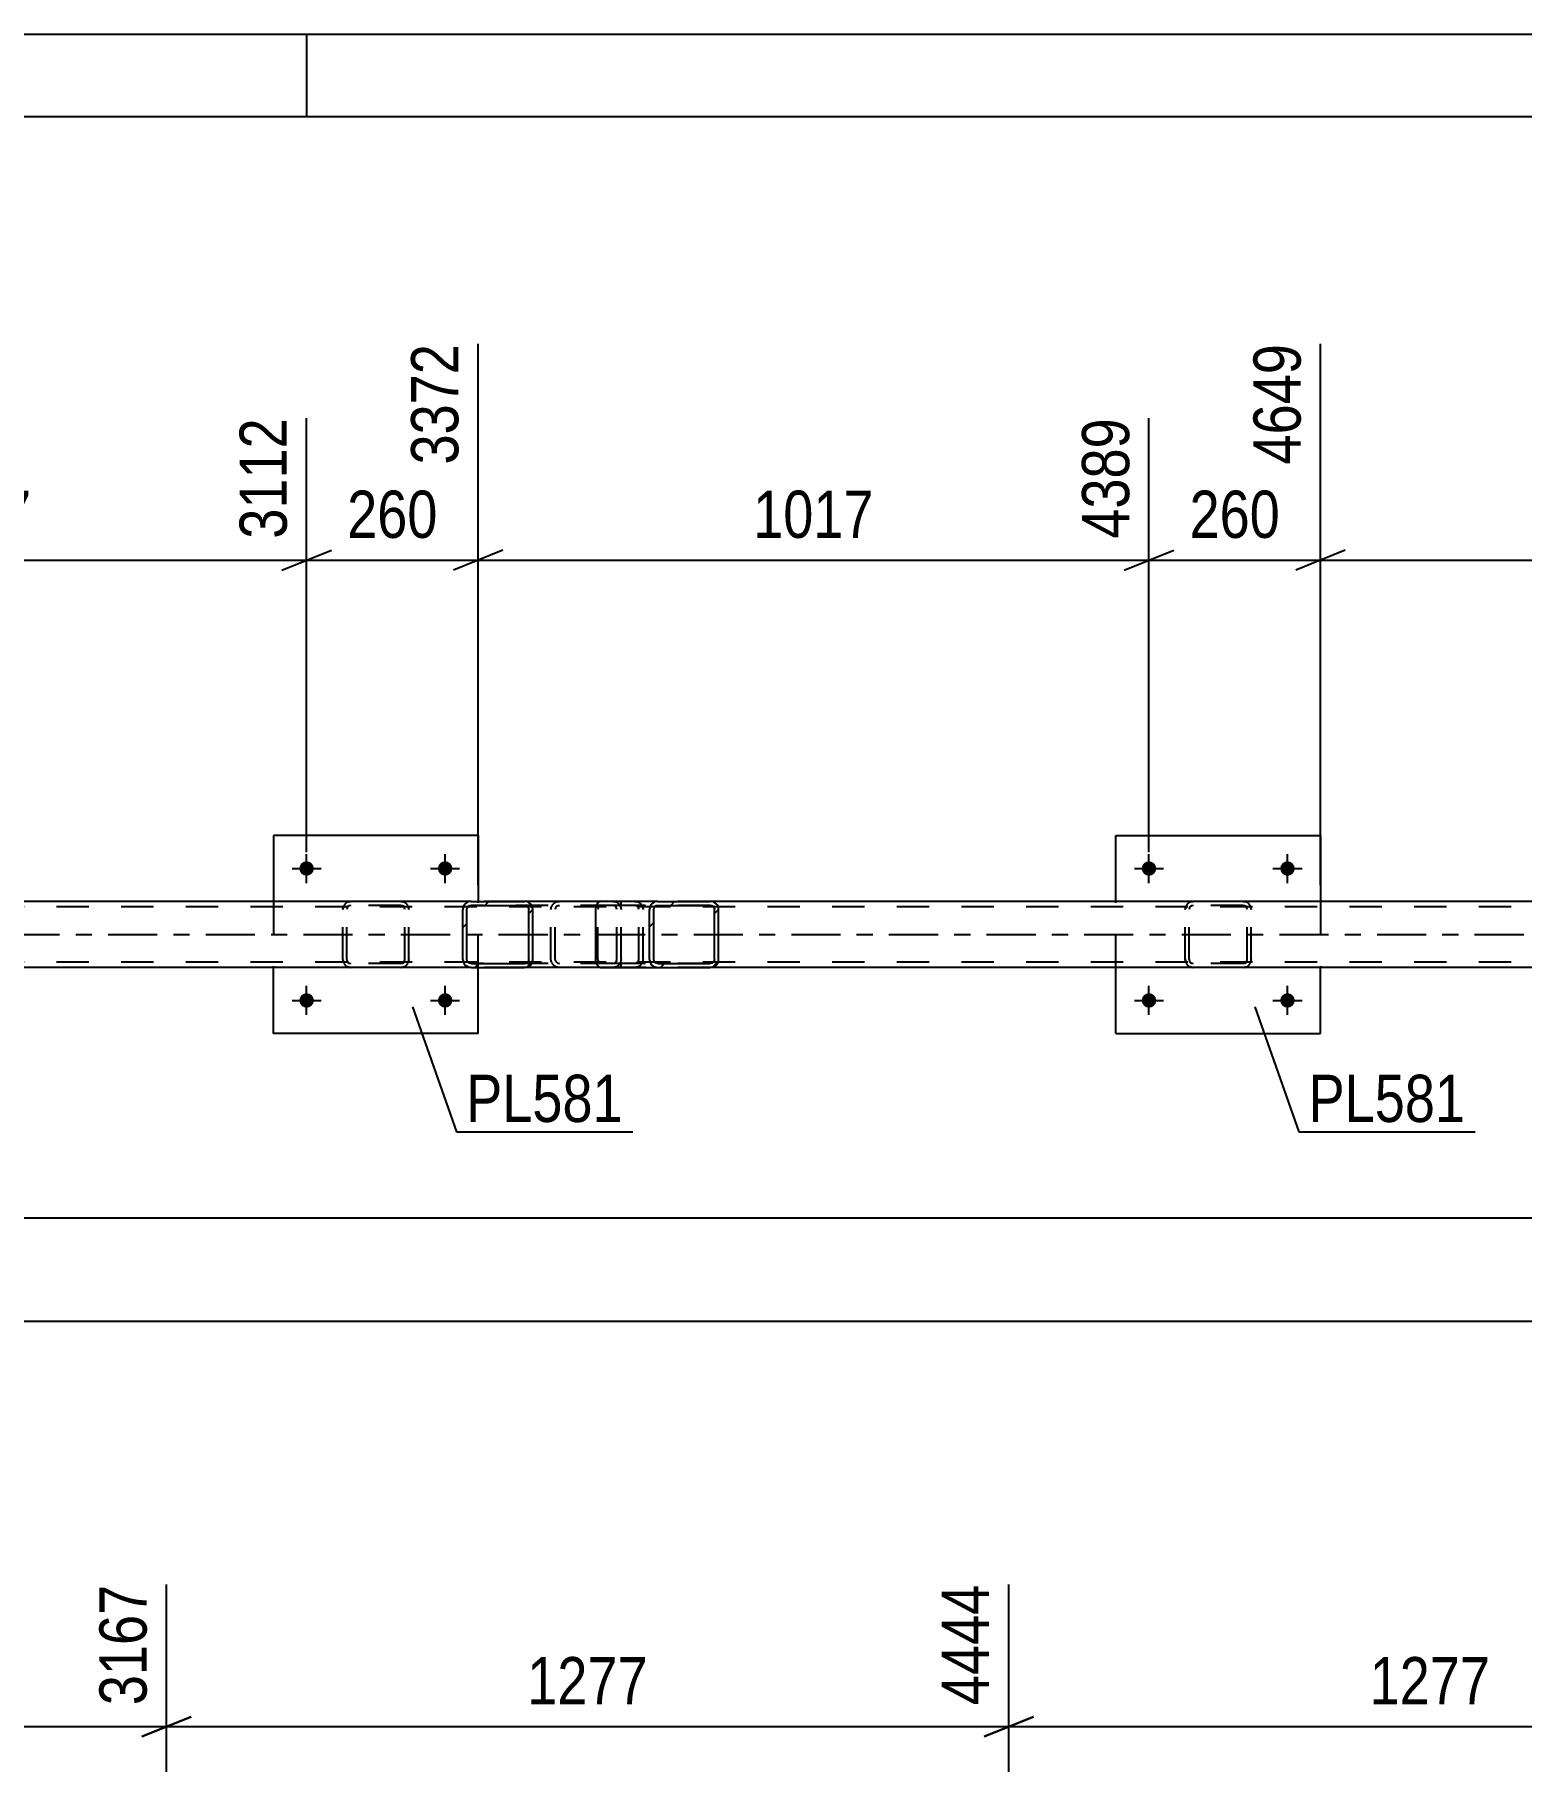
# Model space of a CAD drawing. Header units: millimetres. Extents: x 0 to 841, y 0 to 594.
# Drawn here: x 194.5 to 284.6, y 489.3 to 594 of the extents above; entities that cross this region are included whole.
import ezdxf

# ---------------------------------------------------------------- set-up
doc = ezdxf.new("R2010")
doc.units = ezdxf.units.MM
doc.linetypes.add('DXK_LINE_DOT2', pattern=[3.9198, 1.9599, -1.9599])
doc.linetypes.add('DXK_LINE_DOT3', pattern=[5.9187, 2.979, -0.9799, 0.9799, -0.9799])
doc.styles.add('Arial Narrow', font='ARIALN.TTF', dxfattribs={"height": 0.2})

# ---------------------------------------------------------------- blocks, each defined once
blk = doc.blocks.new('Unknown-318884321-1135')
at = {"color": 5, "linetype": 'Continuous'}
for p, q in [((841, 594), (0, 594)), ((211, 589), (211, 594)), ((836, 589), (5, 589))]:
    blk.add_line(p, q, dxfattribs=at)
blk = doc.blocks.new('Part-318884321-18854 - 18851')
at = {"linetype": 'Continuous'}
h = blk.add_hatch(dxfattribs=at)
h.set_pattern_fill('', scale=0.7, style=0, pattern_type=0)
h.set_pattern_definition([(45, (224.7036, 540.9549), (-1.57154, 1.57154), [])])
h.paths.add_polyline_path([(224.7, 537.91), (224.7, 540.95), (224.66, 541.14), (224.55, 541.29), (224.39, 541.4), (224.19, 541.43), (220.96, 541.43), (220.76, 541.4), (220.6, 541.29), (220.49, 541.14), (220.45, 540.95), (220.45, 537.91), (220.49, 537.73), (220.6, 537.58), (220.76, 537.47), (220.96, 537.43), (224.19, 537.43), (224.39, 537.47), (224.55, 537.58), (224.66, 537.73)])
h.paths.add_polyline_path([(224.37, 537.75), (224.29, 537.69), (224.19, 537.67), (220.96, 537.67), (220.86, 537.69), (220.78, 537.75), (220.72, 537.82), (220.7, 537.91), (220.7, 540.95), (220.72, 541.05), (220.78, 541.12), (220.86, 541.18), (220.96, 541.19), (224.19, 541.19), (224.29, 541.18), (224.37, 541.12), (224.43, 541.05), (224.45, 540.95), (224.45, 537.91), (224.43, 537.82)])
at = {"color": 2, "linetype": 'Continuous'}
for p, q in [((220.96, 541.43), (220.76, 541.4)), ((220.96, 541.43), (224.19, 541.43)), ((228.78, 541.43), (224.19, 541.43)), ((224.39, 541.4), (224.19, 541.43)), ((220.49, 541.14), (220.45, 540.95)), ((220.45, 537.91), (220.45, 540.95)), ((220.7, 540.95), (220.72, 541.05)), ((220.7, 537.91), (220.7, 540.95)), ((220.72, 541.05), (220.78, 541.12)), ((220.78, 541.12), (220.86, 541.18)), ((220.86, 541.18), (220.96, 541.19)), ((220.96, 541.19), (224.19, 541.19)), ((224.19, 541.19), (224.29, 541.18)), ((224.29, 541.18), (224.37, 541.12)), ((224.37, 541.12), (224.43, 541.05)), ((224.43, 541.05), (224.45, 540.95)), ((224.45, 537.91), (224.45, 540.95)), ((224.7, 540.95), (224.66, 541.14)), ((224.7, 537.91), (224.7, 540.95)), ((220.45, 537.91), (220.49, 537.73)), ((220.72, 537.82), (220.7, 537.91)), ((220.78, 537.75), (220.72, 537.82)), ((220.76, 537.47), (220.96, 537.43)), ((220.86, 537.69), (220.78, 537.75)), ((220.96, 537.67), (220.86, 537.69)), ((220.96, 537.67), (224.19, 537.67)), ((220.96, 537.43), (224.19, 537.43)), ((224.29, 537.69), (224.19, 537.67)), ((224.19, 537.43), (224.39, 537.47)), ((228.78, 537.43), (224.19, 537.43)), ((224.37, 537.75), (224.29, 537.69)), ((224.43, 537.82), (224.37, 537.75)), ((224.45, 537.91), (224.43, 537.82)), ((224.66, 537.73), (224.7, 537.91))]:
    blk.add_line(p, q, dxfattribs=at)
at = {"color": 7, "linetype": 'DXK_LINE_DOT2'}
for p, q in [((224.19, 541.43), (220.96, 541.43)), ((226.12, 541.4), (226.31, 541.43)), ((229.55, 541.43), (226.31, 541.43)), ((229.55, 541.43), (229.74, 541.4)), ((229.55, 541.19), (220.96, 541.19)), ((225.8, 540.95), (225.84, 541.14)), ((225.8, 537.91), (225.8, 540.95)), ((226.08, 541.05), (226.06, 540.95)), ((226.06, 537.91), (226.06, 540.95)), ((226.13, 541.12), (226.08, 541.05)), ((226.13, 541.12), (226.16, 541.14)), ((226.16, 541.14), (226.22, 541.18)), ((226.22, 541.18), (226.31, 541.19)), ((229.65, 541.18), (229.55, 541.19)), ((229.73, 541.12), (229.65, 541.18)), ((229.78, 541.05), (229.73, 541.12)), ((229.8, 540.95), (229.78, 541.05)), ((229.8, 537.91), (229.8, 540.95)), ((230.02, 541.14), (230.06, 540.95)), ((230.06, 537.91), (230.06, 540.95)), ((229.55, 537.67), (220.96, 537.67)), ((224.19, 537.43), (220.96, 537.43)), ((225.84, 537.73), (225.8, 537.91)), ((226.06, 537.91), (226.08, 537.82)), ((226.08, 537.82), (226.13, 537.75)), ((226.31, 537.43), (226.12, 537.47)), ((226.13, 537.75), (226.16, 537.73)), ((226.16, 537.73), (226.22, 537.69)), ((226.22, 537.69), (226.31, 537.67)), ((229.55, 537.43), (226.31, 537.43)), ((229.55, 537.67), (229.65, 537.69)), ((229.74, 537.47), (229.55, 537.43)), ((229.65, 537.69), (229.73, 537.75)), ((229.73, 537.75), (229.78, 537.82)), ((229.78, 537.82), (229.8, 537.91)), ((230.06, 537.91), (230.02, 537.73))]:
    blk.add_line(p, q, dxfattribs=at)
at = {"color": 2, "linetype": 'Continuous'}
for centre, start, end in [((220.94, 540.93), 110.7583, 155.68), ((224.21, 540.93), 24.3199, 69.2416), ((220.94, 537.94), 204.3199, 249.2416), ((224.21, 537.94), 290.7583, 335.68)]:
    blk.add_arc(centre, 0.496, start, end, dxfattribs=at)
at = {"color": 7, "linetype": 'DXK_LINE_DOT2'}
for centre, start, end in [((226.29, 540.93), 110.7583, 155.68), ((229.57, 540.93), 24.3199, 69.2416), ((226.29, 537.94), 204.3199, 249.2416), ((229.57, 537.94), 290.7583, 335.68)]:
    blk.add_arc(centre, 0.496, start, end, dxfattribs=at)
blk = doc.blocks.new('Part-318884321-18855 - 18851')
at = {"linetype": 'Continuous'}
h = blk.add_hatch(dxfattribs=at)
h.set_pattern_fill('', scale=0.7, style=0, pattern_type=0)
h.set_pattern_definition([(45, (235.9647, 540.9549), (-1.5715, 1.5715), [])])
h.paths.add_polyline_path([(235.96, 537.91), (235.96, 540.95), (235.93, 541.14), (235.82, 541.29), (235.65, 541.4), (235.46, 541.43), (232.28, 541.43), (232.09, 541.4), (231.92, 541.29), (231.81, 541.14), (231.77, 540.95), (231.77, 537.91), (231.81, 537.73), (231.92, 537.58), (232.09, 537.47), (232.28, 537.43), (235.46, 537.43), (235.65, 537.47), (235.82, 537.58), (235.93, 537.73)])
h.paths.add_polyline_path([(235.64, 537.75), (235.56, 537.69), (235.46, 537.67), (232.28, 537.67), (232.18, 537.69), (232.1, 537.75), (232.05, 537.82), (232.03, 537.91), (232.03, 540.95), (232.05, 541.05), (232.1, 541.12), (232.18, 541.18), (232.28, 541.19), (235.46, 541.19), (235.56, 541.18), (235.64, 541.12), (235.69, 541.05), (235.71, 540.95), (235.71, 537.91), (235.69, 537.82)])
at = {"color": 2, "linetype": 'Continuous'}
for p, q in [((228.59, 541.29), (228.68, 541.4)), ((228.68, 541.4), (228.78, 541.43)), ((232.28, 541.43), (228.78, 541.43)), ((232.28, 541.43), (232.09, 541.4)), ((232.28, 541.43), (235.46, 541.43)), ((235.65, 541.4), (235.46, 541.43)), ((228.51, 540.95), (228.53, 541.14)), ((228.51, 537.91), (228.51, 540.95)), ((228.53, 541.14), (228.59, 541.29)), ((231.81, 541.14), (231.77, 540.95)), ((231.77, 537.91), (231.77, 540.95)), ((232.03, 540.95), (232.05, 541.05)), ((232.03, 537.91), (232.03, 540.95)), ((232.05, 541.05), (232.1, 541.12)), ((232.1, 541.12), (232.18, 541.18)), ((232.18, 541.18), (232.28, 541.19)), ((232.28, 541.19), (235.46, 541.19)), ((235.46, 541.19), (235.56, 541.18)), ((235.56, 541.18), (235.64, 541.12)), ((235.64, 541.12), (235.69, 541.05)), ((235.69, 541.05), (235.71, 540.95)), ((235.71, 537.91), (235.71, 540.95)), ((235.96, 540.95), (235.93, 541.14)), ((235.96, 537.91), (235.96, 540.95)), ((228.53, 537.73), (228.51, 537.91)), ((228.59, 537.58), (228.53, 537.73)), ((228.68, 537.47), (228.59, 537.58)), ((228.78, 537.43), (228.68, 537.47)), ((228.78, 537.43), (232.28, 537.43)), ((231.77, 537.91), (231.81, 537.73)), ((232.05, 537.82), (232.03, 537.91)), ((232.1, 537.75), (232.05, 537.82)), ((232.09, 537.47), (232.28, 537.43)), ((232.18, 537.69), (232.1, 537.75)), ((232.28, 537.67), (232.18, 537.69)), ((232.28, 537.67), (235.46, 537.67)), ((232.28, 537.43), (235.46, 537.43)), ((235.56, 537.69), (235.46, 537.67)), ((235.46, 537.43), (235.65, 537.47)), ((235.64, 537.75), (235.56, 537.69)), ((235.69, 537.82), (235.64, 537.75)), ((235.71, 537.91), (235.69, 537.82)), ((235.93, 537.73), (235.96, 537.91))]:
    blk.add_line(p, q, dxfattribs=at)
at = {"color": 7, "linetype": 'DXK_LINE_DOT2'}
for p, q in [((230.06, 541.19), (230.06, 541.43)), ((230.87, 541.43), (231.07, 541.4)), ((235.46, 541.43), (232.28, 541.43)), ((228.66, 541.05), (228.65, 540.95)), ((228.65, 537.91), (228.65, 540.95)), ((228.69, 541.12), (228.66, 541.05)), ((228.73, 541.18), (228.69, 541.12)), ((228.78, 541.19), (228.73, 541.18)), ((235.46, 541.19), (228.78, 541.19)), ((230.97, 541.18), (230.87, 541.19)), ((231.05, 541.12), (230.97, 541.18)), ((231.11, 541.05), (231.05, 541.12)), ((231.13, 540.95), (231.11, 541.05)), ((231.13, 537.91), (231.13, 540.95)), ((231.34, 541.14), (231.38, 540.95)), ((231.38, 537.91), (231.38, 540.95)), ((228.65, 537.91), (228.66, 537.82)), ((228.66, 537.82), (228.69, 537.75)), ((228.69, 537.75), (228.73, 537.69)), ((228.73, 537.69), (228.78, 537.67)), ((235.46, 537.67), (228.78, 537.67)), ((230.06, 537.43), (230.06, 537.67)), ((230.87, 537.67), (230.97, 537.69)), ((231.07, 537.47), (230.87, 537.43)), ((230.97, 537.69), (231.05, 537.75)), ((231.05, 537.75), (231.11, 537.82)), ((231.11, 537.82), (231.13, 537.91)), ((231.38, 537.91), (231.34, 537.73)), ((232.28, 537.43), (235.46, 537.43))]:
    blk.add_line(p, q, dxfattribs=at)
for centre, start, end in [((230.89, 540.94), 23.8494, 68.8059), ((230.89, 537.93), 291.1941, 336.1506)]:
    blk.add_arc(centre, 0.492, start, end, dxfattribs=at)
at = {"color": 2, "linetype": 'Continuous'}
for centre, start, end in [((232.26, 540.94), 111.1941, 156.1506), ((235.48, 540.94), 23.8494, 68.8059), ((232.26, 537.93), 203.8494, 248.8059), ((235.48, 537.93), 291.1941, 336.1506)]:
    blk.add_arc(centre, 0.492, start, end, dxfattribs=at)
blk = doc.blocks.new('Bolt-318884321-18986 - 18851')
at = {"linetype": 'Continuous'}
for points in [[(210.54, 535.43, -1), (211.42, 535.43, -1)], [(218.94, 535.43, -1), (219.82, 535.43, -1)]]:
    blk.add_hatch(color=1, dxfattribs=at).paths.add_polyline_path(points)
at = {"color": 1, "linetype": 'Continuous'}
for p, q in [((210.98, 534.55), (210.98, 536.31)), ((219.38, 534.55), (219.38, 536.31)), ((210.1, 535.43), (211.86, 535.43)), ((218.5, 535.43), (220.26, 535.43))]:
    blk.add_line(p, q, dxfattribs=at)
blk = doc.blocks.new('Part-318884321-18945 - 18851')
at = {"color": 2, "linetype": 'Continuous'}
for p, q in [((221.38, 545.43), (208.98, 545.43)), ((208.98, 545.43), (208.98, 541.43)), ((221.38, 545.43), (221.38, 541.43)), ((208.98, 533.43), (208.98, 537.43)), ((221.38, 533.43), (221.38, 537.43)), ((221.38, 533.43), (208.98, 533.43))]:
    blk.add_line(p, q, dxfattribs=at)
at = {"color": 7, "linetype": 'DXK_LINE_DOT2'}
for p, q in [((208.98, 541.43), (208.98, 537.43)), ((221.38, 537.43), (221.38, 541.43))]:
    blk.add_line(p, q, dxfattribs=at)
blk = doc.blocks.new('Part-318884321-18942 - 18851')
at = {"color": 7, "linetype": 'DXK_LINE_DOT2'}
for p, q in [((264.74, 541.43), (264.56, 541.4)), ((264.56, 541.4), (264.74, 541.43)), ((267.78, 541.43), (264.74, 541.43)), ((267.96, 541.4), (267.78, 541.43)), ((267.78, 541.43), (267.96, 541.4)), ((264.26, 540.95), (264.3, 541.14)), ((264.29, 541.11), (264.26, 540.95)), ((264.26, 537.91), (264.26, 540.95)), ((264.3, 541.14), (264.29, 541.11)), ((264.52, 541.04), (264.5, 540.95)), ((264.5, 537.91), (264.5, 540.95)), ((264.57, 541.12), (264.52, 541.04)), ((264.65, 541.17), (264.57, 541.12)), ((264.74, 541.19), (264.65, 541.17)), ((267.78, 541.19), (264.74, 541.19)), ((267.87, 541.17), (267.78, 541.19)), ((267.95, 541.12), (267.87, 541.17)), ((268, 541.04), (267.95, 541.12)), ((268.02, 540.95), (268, 541.04)), ((268.02, 537.91), (268.02, 540.95)), ((268.23, 541.11), (268.22, 541.14)), ((268.22, 541.14), (268.26, 540.95)), ((268.26, 540.95), (268.23, 541.11)), ((268.26, 537.91), (268.26, 540.95)), ((264.26, 537.91), (264.27, 537.88)), ((264.3, 537.73), (264.26, 537.91)), ((264.27, 537.88), (264.29, 537.78)), ((264.29, 537.78), (264.3, 537.73)), ((264.5, 537.91), (264.52, 537.82)), ((264.52, 537.82), (264.57, 537.74)), ((264.56, 537.47), (264.72, 537.43)), ((264.74, 537.43), (264.56, 537.47)), ((264.57, 537.74), (264.65, 537.69)), ((264.65, 537.69), (264.74, 537.67)), ((267.78, 537.67), (264.74, 537.67)), ((267.78, 537.67), (267.87, 537.69)), ((267.96, 537.47), (267.78, 537.43)), ((267.8, 537.43), (267.96, 537.47)), ((267.87, 537.69), (267.95, 537.74)), ((267.95, 537.74), (268, 537.82)), ((268, 537.82), (268.02, 537.91)), ((268.26, 537.91), (268.22, 537.73)), ((268.22, 537.73), (268.23, 537.78)), ((268.23, 537.78), (268.25, 537.88)), ((268.25, 537.88), (268.26, 537.91))]:
    blk.add_line(p, q, dxfattribs=at)
at = {"color": 7, "linetype": 'DXK_LINE_DOT3'}
blk.add_line((266.26, 539.43), (266.26, 539.43), dxfattribs=at)
at = {"color": 2, "linetype": 'Continuous'}
for p, q in [((264.72, 537.43), (264.74, 537.43)), ((267.78, 537.43), (264.74, 537.43)), ((267.78, 537.43), (267.8, 537.43))]:
    blk.add_line(p, q, dxfattribs=at)
at = {"color": 7, "linetype": 'DXK_LINE_DOT2'}
for centre, start, end in [((264.74, 540.95), 112.5, 157.5), ((264.74, 540.95), 112.5, 157.5), ((267.78, 540.95), 22.5, 67.5), ((267.78, 540.95), 22.5, 67.5), ((264.74, 537.91), 202.5, 247.5), ((264.74, 537.91), 202.5, 247.5), ((267.78, 537.91), 292.5, 337.5)]:
    blk.add_arc(centre, 0.48, start, end, dxfattribs=at)
blk = doc.blocks.new('Part-318884321-18943 - 18851')
at = {"color": 2, "linetype": 'Continuous'}
for p, q in [((260.06, 541.43), (260.06, 545.43)), ((260.06, 545.43), (272.46, 545.43)), ((272.46, 545.43), (272.46, 541.43)), ((260.06, 533.43), (260.06, 537.43)), ((272.46, 533.43), (272.46, 537.43)), ((260.06, 533.43), (272.46, 533.43))]:
    blk.add_line(p, q, dxfattribs=at)
at = {"color": 7, "linetype": 'DXK_LINE_DOT2'}
for p, q in [((260.06, 537.43), (260.06, 541.43)), ((272.46, 541.43), (272.46, 537.43))]:
    blk.add_line(p, q, dxfattribs=at)
blk = doc.blocks.new('Part-318884321-18944 - 18851')
at = {"color": 7, "linetype": 'DXK_LINE_DOT2'}
for p, q in [((213.66, 541.43), (213.48, 541.4)), ((213.48, 541.4), (213.66, 541.43)), ((216.7, 541.43), (213.66, 541.43)), ((216.88, 541.4), (216.7, 541.43)), ((216.7, 541.43), (216.88, 541.4)), ((213.18, 540.95), (213.22, 541.14)), ((213.21, 541.11), (213.18, 540.95)), ((213.18, 537.91), (213.18, 540.95)), ((213.22, 541.14), (213.21, 541.11)), ((213.44, 541.04), (213.42, 540.95)), ((213.42, 537.91), (213.42, 540.95)), ((213.49, 541.12), (213.44, 541.04)), ((213.57, 541.17), (213.49, 541.12)), ((213.66, 541.19), (213.57, 541.17)), ((216.7, 541.19), (213.66, 541.19)), ((216.79, 541.17), (216.7, 541.19)), ((216.87, 541.12), (216.79, 541.17)), ((216.92, 541.04), (216.87, 541.12)), ((216.94, 540.95), (216.92, 541.04)), ((216.94, 537.91), (216.94, 540.95)), ((217.15, 541.11), (217.14, 541.14)), ((217.14, 541.14), (217.18, 540.95)), ((217.18, 540.95), (217.15, 541.11)), ((217.18, 537.91), (217.18, 540.95)), ((213.18, 537.91), (213.18, 537.88)), ((213.22, 537.73), (213.18, 537.91)), ((213.18, 537.88), (213.21, 537.78)), ((213.21, 537.78), (213.22, 537.73)), ((213.42, 537.91), (213.44, 537.82)), ((213.44, 537.82), (213.49, 537.74)), ((213.48, 537.47), (213.64, 537.43)), ((213.66, 537.43), (213.48, 537.47)), ((213.49, 537.74), (213.57, 537.69)), ((213.57, 537.69), (213.66, 537.67)), ((216.7, 537.67), (213.66, 537.67)), ((216.7, 537.67), (216.79, 537.69)), ((216.88, 537.47), (216.7, 537.43)), ((216.71, 537.43), (216.88, 537.47)), ((216.79, 537.69), (216.87, 537.74)), ((216.87, 537.74), (216.92, 537.82)), ((216.92, 537.82), (216.94, 537.91)), ((217.18, 537.91), (217.14, 537.73)), ((217.14, 537.73), (217.15, 537.78)), ((217.15, 537.78), (217.17, 537.88)), ((217.17, 537.88), (217.18, 537.91))]:
    blk.add_line(p, q, dxfattribs=at)
at = {"color": 7, "linetype": 'DXK_LINE_DOT3'}
blk.add_line((215.18, 539.43), (215.18, 539.43), dxfattribs=at)
at = {"color": 2, "linetype": 'Continuous'}
for p, q in [((213.64, 537.43), (213.66, 537.43)), ((216.7, 537.43), (213.66, 537.43)), ((216.7, 537.43), (216.71, 537.43))]:
    blk.add_line(p, q, dxfattribs=at)
at = {"color": 7, "linetype": 'DXK_LINE_DOT2'}
for centre, start, end in [((213.66, 540.95), 112.5, 157.5), ((213.66, 540.95), 112.5, 157.5), ((216.7, 540.95), 22.5, 67.5), ((216.7, 540.95), 22.5, 67.5), ((213.66, 537.91), 202.5, 247.5), ((213.66, 537.91), 202.5, 247.5), ((216.7, 537.91), 292.5, 337.5)]:
    blk.add_arc(centre, 0.48, start, end, dxfattribs=at)
blk = doc.blocks.new('Part-318884321-18968 - 18851')
at = {"color": 2, "linetype": 'Continuous'}
for p, q in [((220.96, 541.43), (150.33, 541.43)), ((306.09, 541.43), (235.46, 541.43)), ((220.96, 537.43), (150.33, 537.43)), ((306.09, 537.43), (235.46, 537.43))]:
    blk.add_line(p, q, dxfattribs=at)
at = {"color": 7, "linetype": 'DXK_LINE_DOT2'}
for p, q in [((235.46, 541.43), (220.96, 541.43)), ((750.47, 541.11), (86.49, 541.11)), ((750.47, 537.75), (86.49, 537.75)), ((235.46, 537.43), (220.96, 537.43))]:
    blk.add_line(p, q, dxfattribs=at)
at = {"color": 7, "linetype": 'DXK_LINE_DOT3'}
blk.add_line((86.49, 539.43), (750.47, 539.43), dxfattribs=at)
blk = doc.blocks.new('Bolt-318884321-18983 - 18851')
at = {"linetype": 'Continuous'}
for points in [[(261.62, 543.43, -1), (262.5, 543.43, -1)], [(270.02, 543.43, -1), (270.9, 543.43, -1)]]:
    blk.add_hatch(color=1, dxfattribs=at).paths.add_polyline_path(points)
at = {"color": 1, "linetype": 'Continuous'}
for p, q in [((262.06, 542.55), (262.06, 544.31)), ((270.46, 542.55), (270.46, 544.31)), ((261.18, 543.43), (262.94, 543.43)), ((269.58, 543.43), (271.34, 543.43))]:
    blk.add_line(p, q, dxfattribs=at)
blk = doc.blocks.new('Bolt-318884321-18984 - 18851')
at = {"linetype": 'Continuous'}
for points in [[(261.62, 535.43, -1), (262.5, 535.43, -1)], [(270.02, 535.43, -1), (270.9, 535.43, -1)]]:
    blk.add_hatch(color=1, dxfattribs=at).paths.add_polyline_path(points)
at = {"color": 1, "linetype": 'Continuous'}
for p, q in [((262.06, 534.55), (262.06, 536.31)), ((270.46, 534.55), (270.46, 536.31)), ((261.18, 535.43), (262.94, 535.43)), ((269.58, 535.43), (271.34, 535.43))]:
    blk.add_line(p, q, dxfattribs=at)
blk = doc.blocks.new('Bolt-318884321-18985 - 18851')
at = {"linetype": 'Continuous'}
for points in [[(210.54, 543.43, -1), (211.42, 543.43, -1)], [(218.94, 543.43, -1), (219.82, 543.43, -1)]]:
    blk.add_hatch(color=1, dxfattribs=at).paths.add_polyline_path(points)
at = {"color": 1, "linetype": 'Continuous'}
for p, q in [((210.98, 542.55), (210.98, 544.31)), ((219.38, 542.55), (219.38, 544.31)), ((210.1, 543.43), (211.86, 543.43)), ((218.5, 543.43), (220.26, 543.43))]:
    blk.add_line(p, q, dxfattribs=at)
blk = doc.blocks.new('StraightDimension-318884321-23188 - 18851')
at = {"color": 7, "linetype": 'Continuous'}
for p, q in [((272.46, 542.43), (272.46, 575.24)), ((313.14, 544.43), (313.14, 570.74)), ((273.96, 562.73), (270.96, 561.53)), ((311.64, 561.53), (314.64, 562.73)), ((272.46, 562.13), (313.14, 562.13))]:
    blk.add_line(p, q, dxfattribs=at)
at = {"color": 0}
blk.add_wipeout([(297.06, 562.88), (297.06, 567.08), (288.54, 567.08), (288.54, 562.88)], dxfattribs=at)
at = {"color": 3, "style": 'Arial Narrow'}
blk.add_text('1017', height=2.863, dxfattribs=at).set_placement((289.14, 563.48))
at = {"color": 0, "linetype": 'Continuous'}
blk.add_wipeout([(312.54, 571.34), (308.34, 571.34), (308.34, 562.83), (312.54, 562.83)], dxfattribs=at)
at = {"color": 3, "linetype": 'Continuous', "style": 'Arial Narrow'}
blk.add_text('5666', height=2.863, rotation=90.0002, dxfattribs=at).set_placement((311.94, 563.43))
blk = doc.blocks.new('StraightDimension-318884321-23189 - 18851')
at = {"color": 7, "linetype": 'Continuous'}
for p, q in [((272.46, 542.43), (272.46, 575.24)), ((262.06, 544.43), (262.06, 570.74)), ((260.56, 561.53), (263.56, 562.73)), ((273.96, 562.73), (270.96, 561.53)), ((262.06, 562.13), (272.46, 562.13))]:
    blk.add_line(p, q, dxfattribs=at)
at = {"color": 0}
blk.add_wipeout([(270.6, 562.88), (270.6, 567.08), (263.92, 567.08), (263.92, 562.88)], dxfattribs=at)
at = {"color": 3, "style": 'Arial Narrow'}
blk.add_text('260', height=2.863, dxfattribs=at).set_placement((264.52, 563.48))
at = {"color": 0, "linetype": 'Continuous'}
blk.add_wipeout([(271.86, 575.84), (267.66, 575.84), (267.66, 567.33), (271.86, 567.33)], dxfattribs=at)
at = {"color": 3, "linetype": 'Continuous', "style": 'Arial Narrow'}
blk.add_text('4649', height=2.863, rotation=90.0002, dxfattribs=at).set_placement((271.26, 567.93))
blk = doc.blocks.new('StraightDimension-318884321-23190 - 18851')
at = {"color": 7, "linetype": 'Continuous'}
for p, q in [((221.38, 542.43), (221.38, 575.24)), ((262.06, 544.43), (262.06, 570.74)), ((222.88, 562.73), (219.88, 561.53)), ((260.56, 561.53), (263.56, 562.73)), ((221.38, 562.13), (262.06, 562.13))]:
    blk.add_line(p, q, dxfattribs=at)
at = {"color": 0}
blk.add_wipeout([(245.98, 562.88), (245.98, 567.08), (237.46, 567.08), (237.46, 562.88)], dxfattribs=at)
at = {"color": 3, "style": 'Arial Narrow'}
blk.add_text('1017', height=2.863, dxfattribs=at).set_placement((238.06, 563.48))
at = {"color": 0, "linetype": 'Continuous'}
blk.add_wipeout([(261.46, 571.34), (257.26, 571.34), (257.26, 562.83), (261.46, 562.83)], dxfattribs=at)
at = {"color": 3, "linetype": 'Continuous', "style": 'Arial Narrow'}
blk.add_text('4389', height=2.863, rotation=90.0002, dxfattribs=at).set_placement((260.86, 563.43))
blk = doc.blocks.new('StraightDimension-318884321-23191 - 18851')
at = {"color": 7, "linetype": 'Continuous'}
for p, q in [((221.38, 542.43), (221.38, 575.24)), ((210.98, 544.43), (210.98, 570.74)), ((209.48, 561.53), (212.48, 562.73)), ((222.88, 562.73), (219.88, 561.53)), ((210.98, 562.13), (221.38, 562.13))]:
    blk.add_line(p, q, dxfattribs=at)
at = {"color": 0}
blk.add_wipeout([(219.52, 562.88), (219.52, 567.08), (212.84, 567.08), (212.84, 562.88)], dxfattribs=at)
at = {"color": 3, "style": 'Arial Narrow'}
blk.add_text('260', height=2.863, dxfattribs=at).set_placement((213.44, 563.48))
at = {"color": 0, "linetype": 'Continuous'}
blk.add_wipeout([(220.78, 575.84), (216.58, 575.84), (216.58, 567.33), (220.78, 567.33)], dxfattribs=at)
at = {"color": 3, "linetype": 'Continuous', "style": 'Arial Narrow'}
blk.add_text('3372', height=2.863, rotation=90.0002, dxfattribs=at).set_placement((220.18, 567.93))
blk = doc.blocks.new('StraightDimension-318884321-23192 - 18851')
at = {"color": 7, "linetype": 'Continuous'}
for p, q in [((170.3, 542.71), (170.3, 575.24)), ((210.98, 544.43), (210.98, 570.74)), ((171.8, 562.73), (168.8, 561.53)), ((209.48, 561.53), (212.48, 562.73)), ((170.3, 562.13), (210.98, 562.13))]:
    blk.add_line(p, q, dxfattribs=at)
at = {"color": 0}
blk.add_wipeout([(194.9, 562.88), (194.9, 567.08), (186.38, 567.08), (186.38, 562.88)], dxfattribs=at)
at = {"color": 3, "style": 'Arial Narrow'}
blk.add_text('1017', height=2.863, dxfattribs=at).set_placement((186.98, 563.48))
at = {"color": 0, "linetype": 'Continuous'}
blk.add_wipeout([(210.38, 571.34), (206.18, 571.34), (206.18, 562.83), (210.38, 562.83)], dxfattribs=at)
at = {"color": 3, "linetype": 'Continuous', "style": 'Arial Narrow'}
blk.add_text('3112', height=2.863, rotation=90.0002, dxfattribs=at).set_placement((209.78, 563.43))
blk = doc.blocks.new('StraightDimension-318884321-24098 - 18851')
at = {"color": 7, "linetype": 'Continuous'}
blk.add_line((86.49, 522.25), (790.7, 522.25), dxfattribs=at)
blk = doc.blocks.new('StraightDimension-318884321-24143 - 18851')
at = {"color": 7, "linetype": 'Continuous'}
blk.add_line((85.85, 515.99), (791.34, 515.99), dxfattribs=at)
blk = doc.blocks.new('StraightDimension-318884321-22576 - 3831')
at = {"color": 7, "linetype": 'Continuous'}
for p, q in [((253.56, 456.23), (253.56, 500.01)), ((304.64, 456.23), (304.64, 500.01)), ((255.06, 492), (252.06, 490.8)), ((253.56, 491.4), (304.64, 491.4)), ((303.14, 490.8), (306.14, 492))]:
    blk.add_line(p, q, dxfattribs=at)
at = {"color": 0}
blk.add_wipeout([(283.36, 492.15), (283.36, 496.35), (274.84, 496.35), (274.84, 492.15)], dxfattribs=at)
at = {"color": 3, "style": 'Arial Narrow'}
blk.add_text('1277', height=2.863, dxfattribs=at).set_placement((275.44, 492.75))
at = {"color": 0, "linetype": 'Continuous'}
blk.add_wipeout([(304.04, 500.61), (299.84, 500.61), (299.84, 492.1), (304.04, 492.1)], dxfattribs=at)
at = {"color": 3, "linetype": 'Continuous', "style": 'Arial Narrow'}
blk.add_text('5721', height=2.863, rotation=90.0002, dxfattribs=at).set_placement((303.44, 492.7))
blk = doc.blocks.new('StraightDimension-318884321-22578 - 3831')
at = {"color": 7, "linetype": 'Continuous'}
for p, q in [((151.4, 456.23), (151.4, 500.01)), ((202.48, 456.23), (202.48, 500.01)), ((152.9, 492), (149.9, 490.8)), ((151.4, 491.4), (202.48, 491.4)), ((200.98, 490.8), (203.98, 492))]:
    blk.add_line(p, q, dxfattribs=at)
at = {"color": 0}
blk.add_wipeout([(181.2, 492.15), (181.2, 496.35), (172.68, 496.35), (172.68, 492.15)], dxfattribs=at)
at = {"color": 3, "style": 'Arial Narrow'}
blk.add_text('1277', height=2.863, dxfattribs=at).set_placement((173.28, 492.75))
at = {"color": 0, "linetype": 'Continuous'}
blk.add_wipeout([(201.88, 500.61), (197.68, 500.61), (197.68, 492.1), (201.88, 492.1)], dxfattribs=at)
at = {"color": 3, "linetype": 'Continuous', "style": 'Arial Narrow'}
blk.add_text('3167', height=2.863, rotation=90.0002, dxfattribs=at).set_placement((201.28, 492.7))
blk = doc.blocks.new('StraightDimension-318884321-22577 - 3831')
at = {"color": 7, "linetype": 'Continuous'}
for p, q in [((202.48, 456.23), (202.48, 500.01)), ((253.56, 456.23), (253.56, 500.01)), ((203.98, 492), (200.98, 490.8)), ((202.48, 491.4), (253.56, 491.4)), ((252.06, 490.8), (255.06, 492))]:
    blk.add_line(p, q, dxfattribs=at)
at = {"color": 0}
blk.add_wipeout([(232.28, 492.15), (232.28, 496.35), (223.76, 496.35), (223.76, 492.15)], dxfattribs=at)
at = {"color": 3, "style": 'Arial Narrow'}
blk.add_text('1277', height=2.863, dxfattribs=at).set_placement((224.36, 492.75))
at = {"color": 0, "linetype": 'Continuous'}
blk.add_wipeout([(252.96, 500.61), (248.76, 500.61), (248.76, 492.1), (252.96, 492.1)], dxfattribs=at)
at = {"color": 3, "linetype": 'Continuous', "style": 'Arial Narrow'}
blk.add_text('4444', height=2.863, rotation=90.0002, dxfattribs=at).set_placement((252.36, 492.7))
blk = doc.blocks.new('Mark-318884321-23061 - 18851')
at = {"color": 30, "linetype": 'Continuous'}
for p, q in [((268.48, 535.05), (271.14, 527.46)), ((271.14, 527.46), (281.84, 527.46))]:
    blk.add_line(p, q, dxfattribs=at)
at = {"color": 0}
blk.add_wipeout([(281.24, 528.06), (281.24, 531.06), (271.74, 531.06), (271.74, 528.06)], dxfattribs=at)
blk.add_wipeout([(281.24, 528.06), (281.24, 531.06), (271.74, 531.06), (271.74, 528.06)], dxfattribs=at)
at = {"color": 3, "style": 'Arial Narrow'}
blk.add_text('PL581', height=2.863, dxfattribs=at).set_placement((271.74, 528.06))
blk = doc.blocks.new('Mark-318884321-23064 - 18851')
at = {"color": 30, "linetype": 'Continuous'}
for p, q in [((217.4, 535.05), (220.06, 527.46)), ((220.06, 527.46), (230.76, 527.46))]:
    blk.add_line(p, q, dxfattribs=at)
at = {"color": 0}
blk.add_wipeout([(230.16, 528.06), (230.16, 531.06), (220.66, 531.06), (220.66, 528.06)], dxfattribs=at)
blk.add_wipeout([(230.16, 528.06), (230.16, 531.06), (220.66, 531.06), (220.66, 528.06)], dxfattribs=at)
at = {"color": 3, "style": 'Arial Narrow'}
blk.add_text('PL581', height=2.863, dxfattribs=at).set_placement((220.66, 528.06))

msp = doc.modelspace()

# ---------------------------------------------------------------- block references
for name in ['Unknown-318884321-1135', 'Part-318884321-18945 - 18851', 'Part-318884321-18943 - 18851', 'Bolt-318884321-18985 - 18851', 'Bolt-318884321-18983 - 18851', 'Part-318884321-18968 - 18851', 'Part-318884321-18944 - 18851', 'Part-318884321-18854 - 18851', 'Part-318884321-18855 - 18851', 'Part-318884321-18942 - 18851', 'Bolt-318884321-18986 - 18851', 'Bolt-318884321-18984 - 18851']:
    msp.add_blockref(name, (0, 0))

# ---------------------------------------------------------------- next in the draw order: block references
for name in ['StraightDimension-318884321-23188 - 18851', 'StraightDimension-318884321-24098 - 18851', 'StraightDimension-318884321-22578 - 3831', 'StraightDimension-318884321-22576 - 3831']:
    msp.add_blockref(name, (0, 0))

# ---------------------------------------------------------------- next in the draw order: block references
for name in ['StraightDimension-318884321-23189 - 18851', 'StraightDimension-318884321-24143 - 18851', 'StraightDimension-318884321-22577 - 3831']:
    msp.add_blockref(name, (0, 0))

# ---------------------------------------------------------------- next in the draw order: block references
for name in ['StraightDimension-318884321-23190 - 18851', 'Mark-318884321-23064 - 18851', 'Mark-318884321-23061 - 18851']:
    msp.add_blockref(name, (0, 0))

# ---------------------------------------------------------------- next in the draw order: block references
msp.add_blockref('StraightDimension-318884321-23191 - 18851', (0, 0))

# ---------------------------------------------------------------- next in the draw order: block references
msp.add_blockref('StraightDimension-318884321-23192 - 18851', (0, 0))

doc.saveas('drawing.dxf')
